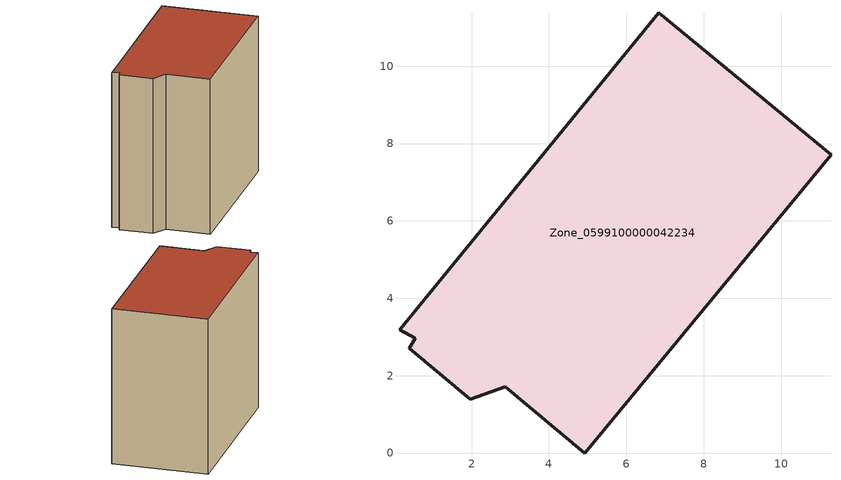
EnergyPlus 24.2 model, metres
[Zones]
Zone_0599100000042234
 floor ground (C_G): 0.39,2.7 0.54,2.96 0.14,3.19 6.84,11.37 11.29,7.71 4.93,0 2.87,1.71 1.97,1.39 z0
 wall outside (C_F): 4.93,0 11.29,7.71 6.84,11.37 0.14,3.19 0.54,2.96 0.39,2.7 1.97,1.39 2.87,1.71 4.93,0 z0:9.58
 roof outside (C_R): 0.54,2.96 0.39,2.7 1.97,1.39 2.87,1.71 4.93,0 11.29,7.71 6.84,11.37 0.14,3.19 z9.58
[BUILDING]
Pand.0599100000042234: North Axis=0; Terrain=City; Loads Convergence Tolerance Value=0.04; Temperature Convergence Tolerance Value=0.4; Solar Distribution=FullExterior; Maximum Number of Warmup Days=25; Minimum Number of Warmup Days=1
[Site:Location]
Rotterdam.The.Hague.AP_ZH_NLD Design_Conditions: Latitude=51.96; Longitude=4.45; Time Zone=1; Elevation=-4.5
[SITE:GROUNDTEMPERATURE:BUILDINGSURFACE]
18, 18, 18, 18, 18, 18, 18, 18, 18, 18, 18, 18
[MATERIAL] Thermal Absorptance=0.9; Solar Absorptance=0.7; Visible Absorptance=0.7
Name | Roughness | Thickness | Conductivity | Density | Specific Heat
G.TI.1946-1964 | MediumSmooth | 0.15 | 1 | 540 | 1210
F.TI.1946-1964 | Rough | 0.3 | 0.857143 | 1920 | 840
R.TI.1946-1964 | MediumRough | 0.2 | 0.277778 | 1500 | 1000
[CONSTRUCTION]
C_G: G.TI.1946-1964
C_F: F.TI.1946-1964
C_R: R.TI.1946-1964
[ZONE]
Zone_0599100000042234: Type=1; Multiplier=1; Ceiling Height=Autocalculate; Volume=Autocalculate; Floor Area=autocalculate; Part of Total Floor Area=Yes
[ZONEINFILTRATION:DESIGNFLOWRATE]
Infil_Zone_0599100000042234: Zone or ZoneList or Space or SpaceList=Zone_0599100000042234; Schedule=AlwaysOn; Design Flow Rate Calculation Method=Flow/Area; Flow Rate per Floor Area=0.003; Constant Term Coefficient=1; Temperature Term Coefficient=0; Velocity Term Coefficient=0; Velocity Squared Term Coefficient=0
[HVACTEMPLATE:ZONE:IDEALLOADSAIRSYSTEM]
Zone_0599100000042234: Maximum Heating Supply Air Temperature=50; Minimum Cooling Supply Air Temperature=13; Maximum Heating Supply Air Humidity Ratio=0.0156; Minimum Cooling Supply Air Humidity Ratio=0.0077; Heating Limit=NoLimit; Cooling Limit=NoLimit; Dehumidification Control Type=ConstantSensibleHeatRatio; Cooling Sensible Heat Ratio=0.7; Dehumidification Setpoint=60; Humidification Control Type=None; Humidification Setpoint=30; Outdoor Air Method=None; Outdoor Air Flow Rate per Person=0.00944; Outdoor Air Flow Rate per Zone Floor Area=0; Outdoor Air Flow Rate per Zone=0; Demand Controlled Ventilation Type=None; Outdoor Air Economizer Type=NoEconomizer; Heat Recovery Type=None; Sensible Heat Recovery Effectiveness=0.7; Latent Heat Recovery Effectiveness=0.65
[ZONECONTROL:THERMOSTAT]
ThermostatControl_Zone_0599100000042234: Zone or ZoneList=Zone_0599100000042234; Control Type Schedule=DualSetpointControlType; Control 1=Thermostat_Zone_0599100000042234; Temperature Difference Between Cutout And Setpoint=0
[THERMOSTATSETPOINT:DUALSETPOINT]
Thermostat_Zone_0599100000042234: Heating Setpoint Temperature Schedule=HeatingSetpoint_Zone_0599100000042234; Cooling Setpoint Temperature Schedule=CoolingSetpoint_Zone_0599100000042234
[SCHEDULE:COMPACT]
HeatingSetpoint_Zone_0599100000042234: Through: 12/31, For: AllDays, Until: 24:00, 21
CoolingSetpoint_Zone_0599100000042234: Through: 12/31, For: AllDays, Until: 24:00, 24
DualSetpointControlType: Through: 12/31, For: AllDays, Until: 24:00, 4
AlwaysOn: Through: 12/31, For: AllDays, Until: 24:00, 1
